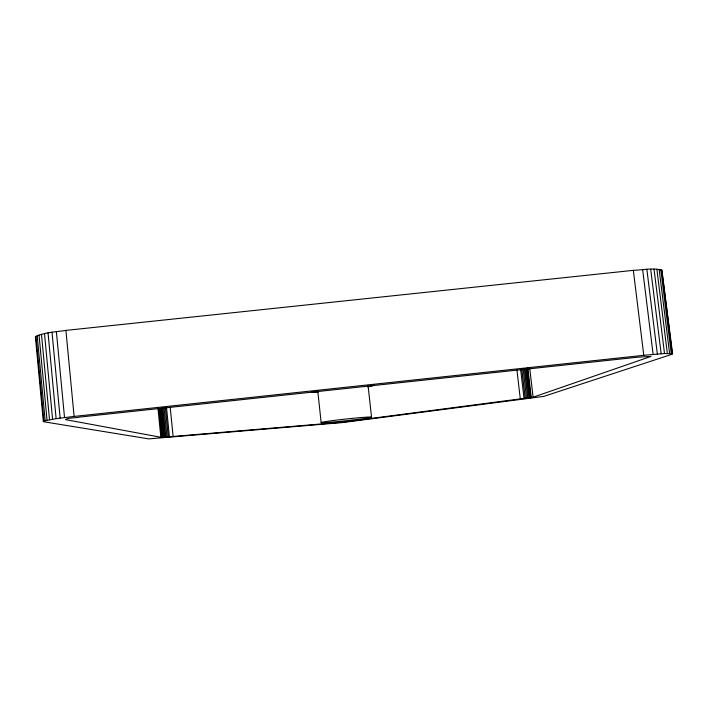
<?xml version="1.0" encoding="UTF-8"?>
<svg xmlns="http://www.w3.org/2000/svg" width="708" height="708" viewBox="0 0 708 708"><rect width="100%" height="100%" fill="white"/><g stroke="black" fill="none" stroke-linecap="round" stroke-linejoin="round"><path stroke-width="1.06" d="M35.966 336.389L35.4 337.008L43.303 421.349L44.055 421.809L148.786 438.889L342.778 422.543L543.762 396.4L671.405 354.478L672.6 353.805L661.847 270.129C652.59 267.712 642.722 269.969 633.333 270.35L65.915 330.397C55.932 331.955 45.312 332.194 35.966 336.389L43.905 421.012L43.303 421.349M533.106 397.215L651.05 356.398L637.43 357.221L79.508 417.092C75.906 418.118 67.632 417.552 65.446 419.596L161.751 437.429L342.69 422.145L533.106 397.215L529.708 368.293M43.905 421.012L56.127 418.649L74.11 416.419L643.784 355.301L664.511 353.531L672.6 353.805M661.847 270.129L672.237 353.584M660.812 269.713L671.228 353.442M659.148 269.403L669.591 353.381M656.874 269.199L667.334 353.407M654.033 269.111L664.511 353.531M650.679 269.129L661.157 353.726M646.855 269.27L657.343 354.009M642.634 269.527L653.121 354.372M633.333 270.35L643.784 355.301M527.814 368.071L531.292 397.648M527.301 368.195L530.77 397.746M526.433 368.381L529.894 397.896M525.442 368.576L528.903 398.064M524.336 368.788L527.787 398.241M523.124 369.001L526.575 398.418M521.823 369.213L525.265 398.613M520.637 369.408L524.079 398.772M516.92 369.957L520.345 399.277M371.541 417.171L368.089 385.745A25.32 1.46 -6.2 0 0 367.558 385.418M321.149 422.579L317.777 391.09A25.32 1.46 -6.2 0 0 318.547 391.382M170.186 407.18L173.141 436.721M166.504 407.427L169.451 437.022M165.336 407.489L168.283 437.11M164.044 407.551L166.999 437.199M162.858 407.587L165.814 437.27M161.778 407.622L164.743 437.332M160.902 408.436L163.778 437.385M160.061 408.428L162.946 437.411M159.353 408.41L162.238 437.429M158.866 408.374L161.751 437.429M157.964 408.215L160.858 437.367M65.915 330.397L74.11 416.419M56.375 331.565L64.525 417.525M52.02 332.229L60.136 418.092M48.038 332.91L56.127 418.649M44.507 333.618L52.569 419.189M41.489 334.335L49.516 419.711M39.037 335.043L47.038 420.189M37.188 335.734L45.153 420.623M373.789 384.656A31.71 1.823 -6.2 0 1 367.514 386.869M318.211 392.179A31.71 1.823 -6.2 0 1 311.423 391.763M351.973 420.101L345.539 420.817A25.364 0.867 -6.2 0 1 323.883 421.897A25.364 0.867 -6.2 0 1 366.24 417.171A25.364 0.867 -6.2 0 1 351.973 420.101"/></g></svg>
